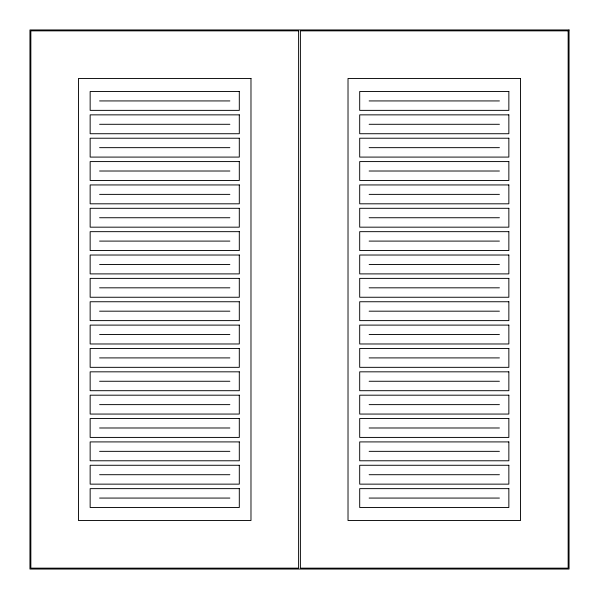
<?xml version="1.0" encoding="UTF-8"?>
<svg xmlns="http://www.w3.org/2000/svg" width="599" height="599" viewBox="0 0 599 599"><rect width="100%" height="100%" fill="white"/><g stroke="black" fill="none" stroke-linecap="round" stroke-linejoin="round"><path stroke-width="0.9" d="M99.584 100.932L229.866 100.932M369.134 100.932L499.416 100.932M99.584 124.293L229.866 124.293M369.134 124.293L499.416 124.293M99.584 147.654L229.866 147.654M369.134 147.654L499.416 147.654M99.584 171.014L229.866 171.014M369.134 171.014L499.416 171.014M99.584 194.376L229.866 194.376M369.134 194.376L499.416 194.376M99.584 217.737L229.866 217.737M369.134 217.737L499.416 217.737M99.584 241.097L229.866 241.097M369.134 241.097L499.416 241.097M99.584 264.459L229.866 264.459M369.134 264.459L499.416 264.459M99.584 287.82L229.866 287.82M369.134 287.82L499.416 287.82M99.584 311.181L229.866 311.181M369.134 311.181L499.416 311.181M99.584 334.542L229.866 334.542M369.134 334.542L499.416 334.542M99.584 357.903L229.866 357.903M369.134 357.903L499.416 357.903M99.584 381.264L229.866 381.264M369.134 381.264L499.416 381.264M99.584 404.625L229.866 404.625M369.134 404.625L499.416 404.625M99.584 427.986L229.866 427.986M369.134 427.986L499.416 427.986M99.584 451.346L229.866 451.346M369.134 451.346L499.416 451.346M99.584 474.708L229.866 474.708M369.134 474.708L499.416 474.708M99.584 498.069L229.866 498.069M369.134 498.069L499.416 498.069M569.05 29.95L29.95 29.95L29.95 569.05L569.05 569.05L569.05 29.95M298.602 30.849L30.849 30.849L30.849 568.151L298.602 568.151L298.602 30.849M568.151 30.849L300.399 30.849L300.399 568.151L568.151 568.151L568.151 30.849M250.981 78.469L78.469 78.469L78.469 520.531L250.981 520.531L250.981 78.469M520.531 78.469L348.019 78.469L348.019 520.531L520.531 520.531L520.531 78.469M239.301 91.497L90.15 91.497L90.15 110.366L239.301 110.366L239.301 91.497M508.851 91.497L359.7 91.497L359.7 110.366L508.851 110.366L508.851 91.497M239.301 114.858L90.15 114.858L90.15 133.727L239.301 133.727L239.301 114.858M508.851 114.858L359.7 114.858L359.7 133.727L508.851 133.727L508.851 114.858M239.301 138.219L90.15 138.219L90.15 157.088L239.301 157.088L239.301 138.219M508.851 138.219L359.7 138.219L359.7 157.088L508.851 157.088L508.851 138.219M239.301 161.58L90.15 161.58L90.15 180.449L239.301 180.449L239.301 161.58M508.851 161.58L359.7 161.58L359.7 180.449L508.851 180.449L508.851 161.58M239.301 184.941L90.15 184.941L90.15 203.81L239.301 203.81L239.301 184.941M508.851 184.941L359.7 184.941L359.7 203.81L508.851 203.81L508.851 184.941M239.301 208.302L90.15 208.302L90.15 227.171L239.301 227.171L239.301 208.302M508.851 208.302L359.7 208.302L359.7 227.171L508.851 227.171L508.851 208.302M239.301 231.663L90.15 231.663L90.15 250.532L239.301 250.532L239.301 231.663M508.851 231.663L359.7 231.663L359.7 250.532L508.851 250.532L508.851 231.663M239.301 255.024L90.15 255.024L90.15 273.893L239.301 273.893L239.301 255.024M508.851 255.024L359.7 255.024L359.7 273.893L508.851 273.893L508.851 255.024M239.301 278.385L90.15 278.385L90.15 297.254L239.301 297.254L239.301 278.385M508.851 278.385L359.7 278.385L359.7 297.254L508.851 297.254L508.851 278.385M239.301 301.746L90.15 301.746L90.15 320.615L239.301 320.615L239.301 301.746M508.851 301.746L359.7 301.746L359.7 320.615L508.851 320.615L508.851 301.746M239.301 325.107L90.15 325.107L90.15 343.976L239.301 343.976L239.301 325.107M508.851 325.107L359.7 325.107L359.7 343.976L508.851 343.976L508.851 325.107M239.301 348.468L90.15 348.468L90.15 367.337L239.301 367.337L239.301 348.468M508.851 348.468L359.7 348.468L359.7 367.337L508.851 367.337L508.851 348.468M239.301 371.829L90.15 371.829L90.15 390.698L239.301 390.698L239.301 371.829M508.851 371.829L359.7 371.829L359.7 390.698L508.851 390.698L508.851 371.829M239.301 395.19L90.15 395.19L90.15 414.059L239.301 414.059L239.301 395.19M508.851 395.19L359.7 395.19L359.7 414.059L508.851 414.059L508.851 395.19M239.301 418.551L90.15 418.551L90.15 437.42L239.301 437.42L239.301 418.551M508.851 418.551L359.7 418.551L359.7 437.42L508.851 437.42L508.851 418.551M239.301 441.912L90.15 441.912L90.15 460.781L239.301 460.781L239.301 441.912M508.851 441.912L359.7 441.912L359.7 460.781L508.851 460.781L508.851 441.912M239.301 465.273L90.15 465.273L90.15 484.142L239.301 484.142L239.301 465.273M508.851 465.273L359.7 465.273L359.7 484.142L508.851 484.142L508.851 465.273M239.301 488.634L90.15 488.634L90.15 507.503L239.301 507.503L239.301 488.634M508.851 488.634L359.7 488.634L359.7 507.503L508.851 507.503L508.851 488.634"/></g></svg>
